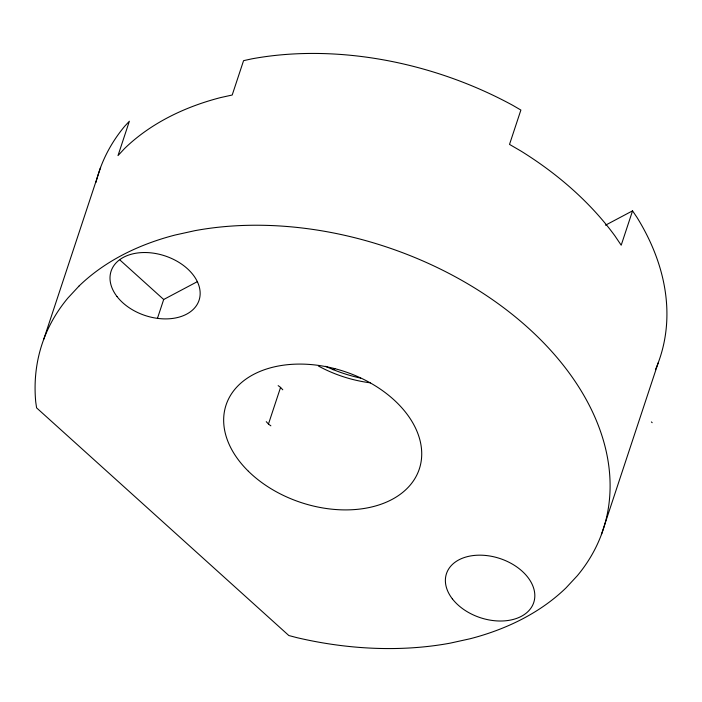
<?xml version="1.0" encoding="UTF-8"?>
<svg xmlns="http://www.w3.org/2000/svg" width="702" height="702" viewBox="0 0 702 702"><rect width="100%" height="100%" fill="white"/><g stroke="black" fill="none" stroke-linecap="round" stroke-linejoin="round"><path stroke-width="1.05" d="M43.796 339.171L100.614 167.374M157.494 318.234L163.689 299.5L197.315 281.669M270.867 425.833L268.454 424.061L280.572 387.407L278.159 385.626M655.449 369.638A295.481 200.386 18.3 0 0 637.03 217.471L632.555 210.846L621.2 245.2L614.855 235.793A295.481 200.386 18.3 0 0 521.007 151.088L509.52 144.401L520.884 110.047L512.793 105.344A295.481 200.386 18.3 0 0 251.755 58.863L243.568 60.662L232.204 95.016L220.577 97.587A295.481 200.386 18.3 0 0 124.605 148.491L118.006 155.59L129.361 121.235L124.71 126.237A295.481 200.386 18.3 0 0 95.963 182.406M601.386 534.626L658.204 362.829M333.002 369.726L334.915 368.708M605.484 225.202L632.555 210.846M120.068 260.126L163.689 299.5M651.403 421.937L652.184 422.701M280.572 387.407L282.783 389.803M266.242 421.656L268.454 424.061M370.507 382.844A101.781 69.024 18.3 0 1 318.418 366.023M360.609 378.097A114.909 77.931 18.3 0 1 325.535 366.295M79.142 285.933L67.892 298.043A295.481 200.386 18.3 0 0 35.732 401.974L36.592 407.871L288.829 635.529L296.832 637.635A295.481 200.386 18.3 0 0 450.245 643.137L470.059 638.767A295.481 200.386 18.3 0 0 566.04 587.864L577.29 575.763A295.481 200.386 18.3 0 0 528.15 327.878A295.481 200.386 18.3 0 0 194.937 230.66L175.123 235.03A295.481 200.386 18.3 0 0 79.142 285.933M248.359 471.226A101.781 69.024 18.3 0 0 416.532 475.623A101.781 69.024 18.3 0 0 303.185 364.127A101.781 69.024 18.3 0 0 248.359 471.226M452.325 598.815A45.963 31.169 18.3 0 0 529.72 609.696A45.963 31.169 18.3 0 0 488.259 555.773A45.963 31.169 18.3 0 0 452.325 598.815M116.997 296.516A46.332 31.423 18.3 0 0 195.016 307.485A46.332 31.423 18.3 0 0 153.229 253.132A46.332 31.423 18.3 0 0 116.997 296.516"/></g></svg>
